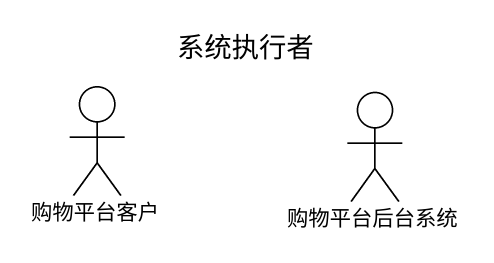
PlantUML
@startuml
title 系统执行者
actor 购物平台客户
actor 购物平台后台系统
@enduml
